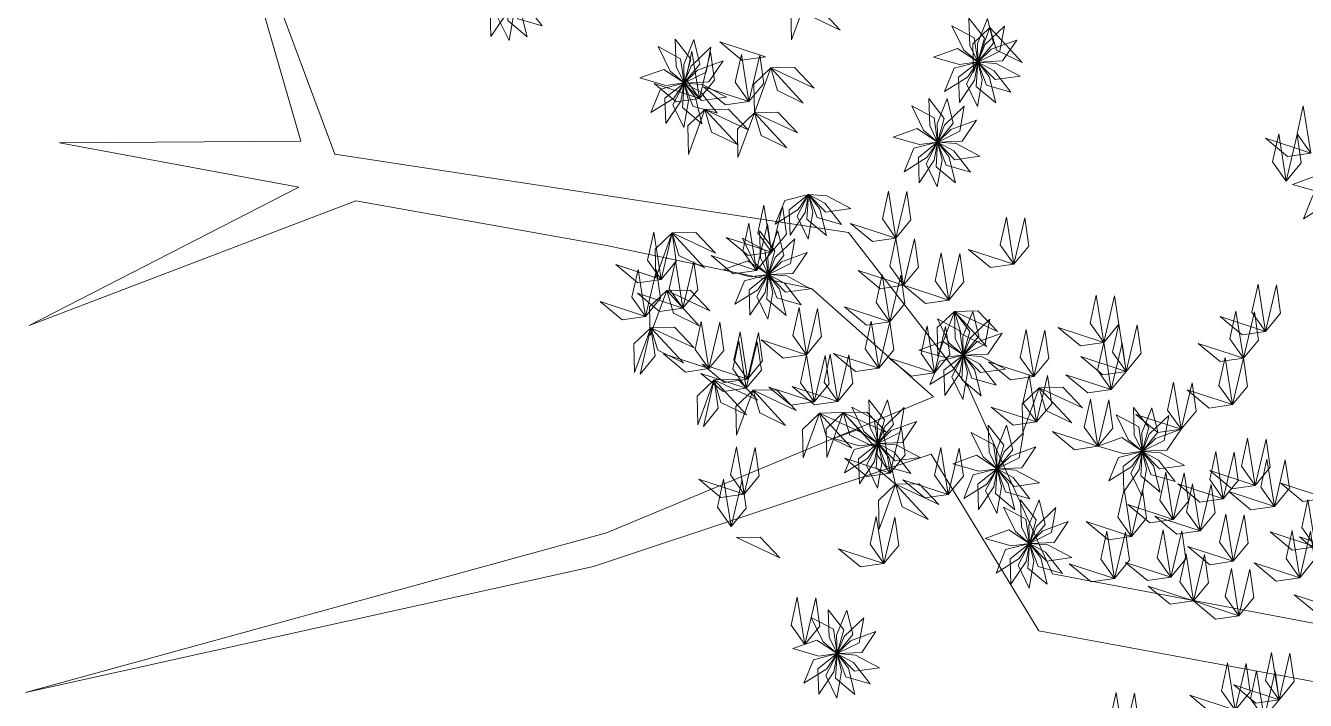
# Model space of a CAD drawing. Header units: millimetres. Extents: x 930 to 6336, y 2219 to 4338.
# Drawn here: x 4183.9 to 4344.7, y 4094.2 to 4179 of the extents above; entities that cross this region are included whole.
import ezdxf

# ---------------------------------------------------------------- set-up
doc = ezdxf.new("R2010")
doc.units = ezdxf.units.MM
doc.layers.add('piante', color=102, linetype='Continuous', lineweight=18)

msp = doc.modelspace()

# ---------------------------------------------------------------- linework, layer by layer
at = {"layer": 'piante', "linetype": 'Continuous', "lineweight": 0}
msp.add_lwpolyline([(4361.59, 4100.85), (4312.9, 4110.06), (4302.32, 4133.58), (4287.25, 4152.96), (4222.72, 4162.82), (4205.82, 4208.24), (4218.45, 4164.44), (4188.14, 4164.24), (4218.22, 4158.67), (4184.32, 4141.3), (4225.36, 4156.94), (4256.88, 4151.32), (4282.63, 4145.94), (4297.94, 4132.32), (4256.84, 4115.25), (4183.87, 4095.15), (4255.22, 4110.98), (4297.65, 4125.12), (4311.17, 4102.92), (4361.29, 4093.65)], dxfattribs=at)
at = {"layer": 'piante', "lineweight": 0}
for points in [[(4242.33, 4177.6), (4244.24, 4180.42), (4244.65, 4182.69), (4242.23, 4180.78), (4242.33, 4177.6)], [(4244.61, 4177.09), (4245.2, 4180.45), (4244.65, 4182.69), (4243.22, 4179.96), (4244.61, 4177.09)], [(4246.89, 4177.56), (4246.07, 4180.87), (4244.65, 4182.69), (4244.46, 4179.61), (4246.89, 4177.56)], [(4248.79, 4178.92), (4246.69, 4181.6), (4244.66, 4182.69), (4245.73, 4179.8), (4248.79, 4178.92)], [(4282.17, 4182.79), (4280.02, 4180.75), (4280.11, 4177.16), (4282.17, 4182.79)], [(4282.17, 4182.79), (4283.01, 4179.95), (4286.24, 4178.39), (4282.17, 4182.79)], [(4302.4, 4179.88), (4302.52, 4176.48), (4303.53, 4174.4), (4304.36, 4177.37), (4302.4, 4179.88)], [(4304.74, 4179.86), (4303.46, 4176.7), (4303.53, 4174.4), (4305.5, 4176.77), (4304.74, 4179.86)], [(4300.27, 4178.95), (4301.76, 4175.89), (4303.52, 4174.4), (4303.07, 4177.45), (4300.27, 4178.95)], [(4305.02, 4178.71), (4302.87, 4176.67), (4302.96, 4173.08), (4305.02, 4178.71)], [(4306.86, 4178.9), (4304.4, 4176.53), (4303.53, 4174.39), (4306.3, 4175.77), (4306.86, 4178.9)], [(4305.02, 4178.71), (4305.86, 4175.87), (4309.09, 4174.31), (4305.02, 4178.71)], [(4263.36, 4176.32), (4264.86, 4173.25), (4266.62, 4171.76), (4266.17, 4174.81), (4263.36, 4176.32)], [(4265.5, 4177.25), (4265.62, 4173.84), (4266.62, 4171.76), (4267.45, 4174.73), (4265.5, 4177.25)], [(4267.83, 4177.23), (4266.56, 4174.07), (4266.63, 4171.76), (4268.59, 4174.14), (4267.83, 4177.23)], [(4269.95, 4176.26), (4267.5, 4173.89), (4266.63, 4171.76), (4269.39, 4173.13), (4269.95, 4176.26)], [(4276.82, 4175.06), (4273.88, 4174.63), (4271.12, 4176.92), (4276.82, 4175.06)], [(4308.4, 4177.15), (4305.2, 4175.99), (4303.53, 4174.39), (4306.62, 4174.52), (4308.4, 4177.15)], [(4268.54, 4169.82), (4266.83, 4172.24), (4267.59, 4175.74), (4268.54, 4169.82)], [(4268.54, 4169.82), (4270.43, 4172.11), (4269.92, 4175.66), (4268.54, 4169.82)], [(4274.76, 4169.42), (4273.04, 4171.84), (4273.81, 4175.35), (4274.76, 4169.42)], [(4274.76, 4169.42), (4276.64, 4171.71), (4276.13, 4175.26), (4274.76, 4169.42)], [(4297.96, 4175.02), (4301.23, 4174.08), (4303.52, 4174.4), (4300.95, 4176.1), (4297.96, 4175.02)], [(4261.05, 4172.39), (4264.33, 4171.45), (4266.61, 4171.76), (4264.05, 4173.47), (4261.05, 4172.39)], [(4271.5, 4174.52), (4268.3, 4173.35), (4266.63, 4171.75), (4269.71, 4171.88), (4271.5, 4174.52)], [(4277.5, 4173.65), (4275.36, 4171.6), (4275.44, 4168.01), (4277.5, 4173.65)], [(4277.5, 4173.65), (4280.47, 4173.72), (4282.94, 4171.12), (4277.5, 4173.65)], [(4277.5, 4173.65), (4278.34, 4170.8), (4281.57, 4169.24), (4277.5, 4173.65)], [(4299.33, 4170.67), (4302.22, 4172.48), (4303.52, 4174.39), (4300.53, 4173.62), (4299.33, 4170.67)], [(4301.2, 4169.29), (4303.11, 4172.11), (4303.52, 4174.39), (4301.1, 4172.47), (4301.2, 4169.29)], [(4303.48, 4168.79), (4304.07, 4172.14), (4303.52, 4174.38), (4302.09, 4171.65), (4303.48, 4168.79)], [(4305.76, 4169.25), (4304.94, 4172.56), (4303.52, 4174.38), (4303.33, 4171.3), (4305.76, 4169.25)], [(4307.66, 4170.61), (4305.56, 4173.29), (4303.53, 4174.38), (4304.6, 4171.49), (4307.66, 4170.61)], [(4308.84, 4172.62), (4305.83, 4174.22), (4303.53, 4174.38), (4305.69, 4172.18), (4308.84, 4172.62)], [(4262.43, 4168.04), (4265.32, 4169.84), (4266.61, 4171.75), (4263.63, 4170.98), (4262.43, 4168.04)], [(4268.54, 4169.82), (4265.61, 4169.4), (4262.84, 4171.68), (4268.54, 4169.82)], [(4264.3, 4166.65), (4266.21, 4169.48), (4266.61, 4171.75), (4264.2, 4169.83), (4264.3, 4166.65)], [(4266.58, 4166.15), (4267.17, 4169.51), (4266.62, 4171.75), (4265.19, 4169.01), (4266.58, 4166.15)], [(4268.86, 4166.62), (4268.03, 4169.92), (4266.62, 4171.74), (4266.43, 4168.67), (4268.86, 4166.62)], [(4270.76, 4167.97), (4268.66, 4170.66), (4266.62, 4171.75), (4267.7, 4168.85), (4270.76, 4167.97)], [(4271.94, 4169.98), (4268.93, 4171.58), (4266.63, 4171.75), (4268.79, 4169.54), (4271.94, 4169.98)], [(4274.76, 4169.42), (4271.82, 4169), (4269.05, 4171.28), (4274.76, 4169.42)], [(4297.35, 4169.82), (4297.47, 4166.41), (4298.47, 4164.34), (4299.3, 4167.31), (4297.35, 4169.82)], [(4299.68, 4169.8), (4298.4, 4166.64), (4298.48, 4164.33), (4300.44, 4166.71), (4299.68, 4169.8)], [(4269.23, 4168.41), (4267.08, 4166.37), (4267.17, 4162.78), (4269.23, 4168.41)], [(4269.23, 4168.41), (4272.19, 4168.48), (4274.67, 4165.88), (4269.23, 4168.41)], [(4269.23, 4168.41), (4270.07, 4165.57), (4273.3, 4164.01), (4269.23, 4168.41)], [(4295.21, 4168.89), (4296.71, 4165.83), (4298.47, 4164.34), (4298.02, 4167.39), (4295.21, 4168.89)], [(4301.8, 4168.83), (4299.35, 4166.47), (4298.48, 4164.33), (4301.24, 4165.7), (4301.8, 4168.83)], [(4345.36, 4162.95), (4343.64, 4165.36), (4344.41, 4168.87), (4345.36, 4162.95)], [(4275.44, 4168.01), (4273.3, 4165.97), (4273.38, 4162.38), (4275.44, 4168.01)], [(4275.44, 4168.01), (4278.4, 4168.08), (4280.88, 4165.49), (4275.44, 4168.01)], [(4275.44, 4168.01), (4276.28, 4165.17), (4279.51, 4163.61), (4275.44, 4168.01)], [(4303.35, 4167.09), (4300.14, 4165.92), (4298.48, 4164.33), (4301.56, 4164.46), (4303.35, 4167.09)], [(4292.9, 4164.96), (4296.18, 4164.02), (4298.46, 4164.33), (4295.89, 4166.04), (4292.9, 4164.96)], [(4342.27, 4159.44), (4340.55, 4161.86), (4341.32, 4165.37), (4342.27, 4159.44)], [(4342.27, 4159.44), (4344.16, 4161.73), (4343.65, 4165.28), (4342.27, 4159.44)], [(4294.27, 4160.61), (4297.16, 4162.42), (4298.46, 4164.33), (4295.47, 4163.56), (4294.27, 4160.61)], [(4296.15, 4159.23), (4298.05, 4162.05), (4298.46, 4164.32), (4296.05, 4162.41), (4296.15, 4159.23)], [(4298.42, 4158.72), (4299.02, 4162.08), (4298.47, 4164.32), (4297.04, 4161.59), (4298.42, 4158.72)], [(4300.71, 4159.19), (4299.88, 4162.5), (4298.47, 4164.32), (4298.28, 4161.24), (4300.71, 4159.19)], [(4302.6, 4160.54), (4300.51, 4163.23), (4298.47, 4164.32), (4299.55, 4161.43), (4302.6, 4160.54)], [(4303.79, 4162.55), (4300.78, 4164.15), (4298.48, 4164.32), (4300.63, 4162.12), (4303.79, 4162.55)], [(4345.36, 4162.95), (4342.43, 4162.52), (4339.66, 4164.81), (4345.36, 4162.95)], [(4343.05, 4159.02), (4346.32, 4158.08), (4348.61, 4158.39), (4346.04, 4160.1), (4343.05, 4159.02)], [(4278.05, 4154.03), (4280.94, 4155.84), (4282.24, 4157.74), (4279.25, 4156.98), (4278.05, 4154.03)], [(4279.93, 4152.65), (4281.83, 4155.47), (4282.24, 4157.74), (4279.82, 4155.83), (4279.93, 4152.65)], [(4282.2, 4152.14), (4282.79, 4155.5), (4282.24, 4157.74), (4280.81, 4155.01), (4282.2, 4152.14)], [(4284.49, 4152.61), (4283.66, 4155.92), (4282.25, 4157.74), (4282.05, 4154.66), (4284.49, 4152.61)], [(4286.38, 4153.96), (4284.28, 4156.65), (4282.25, 4157.74), (4283.33, 4154.85), (4286.38, 4153.96)], [(4287.56, 4155.97), (4284.55, 4157.57), (4282.25, 4157.74), (4284.41, 4155.54), (4287.56, 4155.97)], [(4293.23, 4152.26), (4291.52, 4154.68), (4292.28, 4158.18), (4293.23, 4152.26)], [(4293.23, 4152.26), (4295.12, 4154.54), (4294.61, 4158.1), (4293.23, 4152.26)], [(4344.42, 4154.67), (4347.31, 4156.48), (4348.61, 4158.38), (4345.62, 4157.62), (4344.42, 4154.67)], [(4277.58, 4150.49), (4275.87, 4152.91), (4276.64, 4156.41), (4277.58, 4150.49)], [(4277.58, 4150.49), (4279.47, 4152.78), (4278.96, 4156.33), (4277.58, 4150.49)], [(4275.7, 4148.2), (4273.98, 4150.62), (4274.75, 4154.13), (4275.7, 4148.2)], [(4275.7, 4148.2), (4277.58, 4150.49), (4277.07, 4154.04), (4275.7, 4148.2)], [(4293.23, 4152.26), (4290.3, 4151.84), (4287.53, 4154.12), (4293.23, 4152.26)], [(4308.05, 4148.99), (4306.33, 4151.4), (4307.1, 4154.91), (4308.05, 4148.99)], [(4308.05, 4148.99), (4309.94, 4151.27), (4309.43, 4154.82), (4308.05, 4148.99)], [(4263.74, 4147.08), (4262.02, 4149.5), (4262.79, 4153), (4263.74, 4147.08)], [(4265.12, 4152.92), (4262.97, 4150.87), (4263.05, 4147.29), (4265.12, 4152.92)], [(4263.74, 4147.08), (4265.63, 4149.37), (4265.12, 4152.92), (4263.74, 4147.08)], [(4265.12, 4152.92), (4268.08, 4152.99), (4270.55, 4150.39), (4265.12, 4152.92)], [(4265.12, 4152.92), (4265.95, 4150.07), (4269.18, 4148.51), (4265.12, 4152.92)], [(4277.58, 4150.49), (4274.65, 4150.07), (4271.88, 4152.35), (4277.58, 4150.49)], [(4273.93, 4152.24), (4275.43, 4149.18), (4277.19, 4147.69), (4276.74, 4150.74), (4273.93, 4152.24)], [(4276.07, 4153.18), (4276.19, 4149.77), (4277.19, 4147.69), (4278.02, 4150.66), (4276.07, 4153.18)], [(4278.4, 4153.16), (4277.13, 4150), (4277.2, 4147.69), (4279.16, 4150.07), (4278.4, 4153.16)], [(4280.52, 4152.19), (4278.07, 4149.82), (4277.2, 4147.69), (4279.96, 4149.06), (4280.52, 4152.19)], [(4294.18, 4146.34), (4292.46, 4148.75), (4293.23, 4152.26), (4294.18, 4146.34)], [(4294.18, 4146.34), (4296.07, 4148.62), (4295.56, 4152.17), (4294.18, 4146.34)], [(4282.07, 4150.45), (4278.87, 4149.28), (4277.2, 4147.68), (4280.28, 4147.81), (4282.07, 4150.45)], [(4308.05, 4148.99), (4305.12, 4148.56), (4302.35, 4150.85), (4308.05, 4148.99)], [(4263.74, 4147.08), (4260.81, 4146.66), (4258.04, 4148.94), (4263.74, 4147.08)], [(4266.46, 4143.47), (4264.74, 4145.88), (4265.51, 4149.39), (4266.46, 4143.47)], [(4266.46, 4143.47), (4268.35, 4145.75), (4267.84, 4149.3), (4266.46, 4143.47)], [(4275.7, 4148.2), (4272.76, 4147.78), (4270, 4150.07), (4275.7, 4148.2)], [(4271.62, 4148.31), (4274.9, 4147.38), (4277.18, 4147.69), (4274.62, 4149.4), (4271.62, 4148.31)], [(4299.88, 4144.48), (4298.17, 4146.89), (4298.93, 4150.4), (4299.88, 4144.48)], [(4299.88, 4144.48), (4301.77, 4146.76), (4301.26, 4150.31), (4299.88, 4144.48)], [(4261.77, 4142.42), (4260.05, 4144.84), (4260.82, 4148.34), (4261.77, 4142.42)], [(4261.77, 4142.42), (4263.65, 4144.71), (4263.14, 4148.26), (4261.77, 4142.42)], [(4273, 4143.97), (4275.89, 4145.77), (4277.18, 4147.68), (4274.2, 4146.91), (4273, 4143.97)], [(4274.87, 4142.58), (4276.78, 4145.41), (4277.19, 4147.68), (4274.77, 4145.76), (4274.87, 4142.58)], [(4277.15, 4142.08), (4277.74, 4145.44), (4277.19, 4147.68), (4275.76, 4144.94), (4277.15, 4142.08)], [(4279.43, 4142.54), (4278.61, 4145.85), (4277.19, 4147.67), (4277, 4144.6), (4279.43, 4142.54)], [(4281.33, 4143.9), (4279.23, 4146.59), (4277.2, 4147.68), (4278.27, 4144.78), (4281.33, 4143.9)], [(4282.51, 4145.91), (4279.5, 4147.51), (4277.2, 4147.68), (4279.36, 4145.47), (4282.51, 4145.91)], [(4294.18, 4146.34), (4291.25, 4145.91), (4288.48, 4148.2), (4294.18, 4146.34)], [(4292.46, 4141.76), (4290.74, 4144.17), (4291.51, 4147.68), (4292.46, 4141.76)], [(4292.46, 4141.76), (4294.34, 4144.04), (4293.83, 4147.6), (4292.46, 4141.76)], [(4264.43, 4145.67), (4262.28, 4143.62), (4262.36, 4140.04), (4264.43, 4145.67)], [(4264.43, 4145.67), (4267.39, 4145.74), (4269.86, 4143.14), (4264.43, 4145.67)], [(4264.43, 4145.67), (4265.26, 4142.83), (4268.49, 4141.26), (4264.43, 4145.67)], [(4299.88, 4144.48), (4296.95, 4144.05), (4294.18, 4146.34), (4299.88, 4144.48)], [(4339.68, 4140.54), (4337.96, 4142.96), (4338.73, 4146.46), (4339.68, 4140.54)], [(4339.68, 4140.54), (4341.56, 4142.83), (4341.05, 4146.38), (4339.68, 4140.54)], [(4261.77, 4142.42), (4258.83, 4142), (4256.06, 4144.28), (4261.77, 4142.42)], [(4266.46, 4143.47), (4263.53, 4143.04), (4260.76, 4145.33), (4266.46, 4143.47)], [(4319.33, 4139.16), (4317.62, 4141.58), (4318.39, 4145.08), (4319.33, 4139.16)], [(4319.33, 4139.16), (4321.22, 4141.45), (4320.71, 4145), (4319.33, 4139.16)], [(4282, 4137.6), (4280.29, 4140.02), (4281.05, 4143.53), (4282, 4137.6)], [(4282, 4137.6), (4283.89, 4139.89), (4283.38, 4143.44), (4282, 4137.6)], [(4292.46, 4141.76), (4289.52, 4141.33), (4286.75, 4143.62), (4292.46, 4141.76)], [(4300.57, 4143.06), (4298.42, 4141.02), (4298.51, 4137.43), (4300.57, 4143.06)], [(4300.57, 4143.06), (4303.53, 4143.14), (4306.01, 4140.54), (4300.57, 4143.06)], [(4300.57, 4143.06), (4300.69, 4139.66), (4301.69, 4137.58), (4302.52, 4140.55), (4300.57, 4143.06)], [(4300.57, 4143.06), (4301.41, 4140.22), (4304.64, 4138.66), (4300.57, 4143.06)], [(4302.9, 4143.05), (4301.62, 4139.89), (4301.69, 4137.58), (4303.66, 4139.96), (4302.9, 4143.05)], [(4339.68, 4140.54), (4336.74, 4140.12), (4333.98, 4142.4), (4339.68, 4140.54)], [(4336.9, 4137.18), (4335.18, 4139.59), (4335.95, 4143.1), (4336.9, 4137.18)], [(4336.9, 4137.18), (4338.79, 4139.46), (4338.27, 4143.01), (4336.9, 4137.18)], [(4262.45, 4141.01), (4260.31, 4138.97), (4260.39, 4135.38), (4262.45, 4141.01)], [(4261.08, 4135.17), (4262.96, 4137.46), (4262.45, 4141.01), (4261.08, 4135.17)], [(4262.45, 4141.01), (4265.42, 4141.08), (4267.89, 4138.48), (4262.45, 4141.01)], [(4262.45, 4141.01), (4263.29, 4138.17), (4266.52, 4136.6), (4262.45, 4141.01)], [(4269.72, 4135.86), (4268, 4138.28), (4268.77, 4141.78), (4269.72, 4135.86)], [(4269.72, 4135.86), (4271.6, 4138.15), (4271.09, 4141.7), (4269.72, 4135.86)], [(4291.08, 4135.92), (4289.36, 4138.34), (4290.13, 4141.84), (4291.08, 4135.92)], [(4291.08, 4135.92), (4292.97, 4138.21), (4292.46, 4141.76), (4291.08, 4135.92)], [(4298.09, 4135.33), (4296.38, 4137.75), (4297.14, 4141.25), (4298.09, 4135.33)], [(4298.09, 4135.33), (4299.98, 4137.62), (4299.47, 4141.17), (4298.09, 4135.33)], [(4298.43, 4142.13), (4299.93, 4139.07), (4301.69, 4137.58), (4301.24, 4140.63), (4298.43, 4142.13)], [(4305.02, 4142.08), (4302.57, 4139.71), (4301.7, 4137.58), (4304.46, 4138.95), (4305.02, 4142.08)], [(4310.56, 4134.86), (4308.84, 4137.28), (4309.61, 4140.79), (4310.56, 4134.86)], [(4319.33, 4139.16), (4316.4, 4138.74), (4313.63, 4141.02), (4319.33, 4139.16)], [(4322.17, 4135.52), (4320.45, 4137.94), (4321.22, 4141.45), (4322.17, 4135.52)], [(4322.17, 4135.52), (4324.06, 4137.81), (4323.54, 4141.36), (4322.17, 4135.52)], [(4274.43, 4133.4), (4272.72, 4135.82), (4273.49, 4139.32), (4274.43, 4133.4)], [(4274.59, 4134.55), (4272.87, 4136.97), (4273.64, 4140.47), (4274.59, 4134.55)], [(4274.43, 4133.4), (4276.32, 4135.68), (4275.81, 4139.24), (4274.43, 4133.4)], [(4274.59, 4134.55), (4276.48, 4136.84), (4275.97, 4140.39), (4274.59, 4134.55)], [(4282, 4137.6), (4279.07, 4137.18), (4276.3, 4139.47), (4282, 4137.6)], [(4296.12, 4138.2), (4299.4, 4137.27), (4301.68, 4137.58), (4299.11, 4139.29), (4296.12, 4138.2)], [(4306.57, 4140.34), (4303.36, 4139.17), (4301.7, 4137.57), (4304.78, 4137.7), (4306.57, 4140.34)], [(4310.56, 4134.86), (4312.44, 4137.15), (4311.93, 4140.7), (4310.56, 4134.86)], [(4269.72, 4135.86), (4266.78, 4135.44), (4264.02, 4137.72), (4269.72, 4135.86)], [(4282.95, 4131.68), (4281.23, 4134.1), (4282, 4137.6), (4282.95, 4131.68)], [(4285.91, 4131.75), (4284.2, 4134.17), (4284.97, 4137.68), (4285.91, 4131.75)], [(4291.08, 4135.92), (4288.15, 4135.5), (4285.38, 4137.78), (4291.08, 4135.92)], [(4285.91, 4131.75), (4287.8, 4134.04), (4287.29, 4137.59), (4285.91, 4131.75)], [(4297.49, 4133.86), (4300.38, 4135.66), (4301.68, 4137.57), (4298.69, 4136.8), (4297.49, 4133.86)], [(4320.28, 4133.24), (4318.57, 4135.66), (4319.33, 4139.16), (4320.28, 4133.24)], [(4320.28, 4133.24), (4322.17, 4135.52), (4321.66, 4139.08), (4320.28, 4133.24)], [(4336.9, 4137.18), (4333.96, 4136.75), (4331.2, 4139.04), (4336.9, 4137.18)], [(4274.59, 4134.55), (4271.66, 4134.13), (4268.89, 4136.41), (4274.59, 4134.55)], [(4282.95, 4131.68), (4284.84, 4133.97), (4284.33, 4137.52), (4282.95, 4131.68)], [(4298.09, 4135.33), (4295.16, 4134.91), (4292.39, 4137.19), (4298.09, 4135.33)], [(4299.37, 4132.47), (4301.27, 4135.3), (4301.68, 4137.57), (4299.26, 4135.65), (4299.37, 4132.47)], [(4301.64, 4131.97), (4302.23, 4135.33), (4301.68, 4137.57), (4300.26, 4134.83), (4301.64, 4131.97)], [(4303.93, 4132.43), (4303.1, 4135.74), (4301.69, 4137.56), (4301.49, 4134.49), (4303.93, 4132.43)], [(4307, 4135.8), (4304, 4137.4), (4301.69, 4137.57), (4303.85, 4135.36), (4307, 4135.8)], [(4305.82, 4133.79), (4303.72, 4136.47), (4301.69, 4137.56), (4302.77, 4134.67), (4305.82, 4133.79)], [(4310.56, 4134.86), (4307.62, 4134.44), (4304.85, 4136.72), (4310.56, 4134.86)], [(4322.17, 4135.52), (4319.24, 4135.1), (4316.47, 4137.39), (4322.17, 4135.52)], [(4335.52, 4131.34), (4333.81, 4133.75), (4334.58, 4137.26), (4335.52, 4131.34)], [(4335.52, 4131.34), (4337.41, 4133.62), (4336.9, 4137.18), (4335.52, 4131.34)], [(4270.4, 4134.45), (4268.26, 4132.4), (4268.34, 4128.82), (4270.4, 4134.45)], [(4274.43, 4133.4), (4271.5, 4132.98), (4268.73, 4135.26), (4274.43, 4133.4)], [(4269.03, 4128.61), (4270.91, 4130.9), (4270.4, 4134.45), (4269.03, 4128.61)], [(4270.4, 4134.45), (4273.37, 4134.52), (4275.84, 4131.92), (4270.4, 4134.45)], [(4270.4, 4134.45), (4271.24, 4131.61), (4274.47, 4130.04), (4270.4, 4134.45)], [(4310.91, 4129.16), (4309.19, 4131.58), (4309.96, 4135.09), (4310.91, 4129.16)], [(4310.91, 4129.16), (4312.8, 4131.45), (4312.28, 4135), (4310.91, 4129.16)], [(4320.28, 4133.24), (4317.35, 4132.82), (4314.58, 4135.1), (4320.28, 4133.24)], [(4275.28, 4133.14), (4273.13, 4131.09), (4273.21, 4127.51), (4275.28, 4133.14)], [(4275.28, 4133.14), (4278.24, 4133.21), (4280.71, 4130.61), (4275.28, 4133.14)], [(4275.28, 4133.14), (4276.11, 4130.3), (4279.35, 4128.73), (4275.28, 4133.14)], [(4282.95, 4131.68), (4280.02, 4131.26), (4277.25, 4133.54), (4282.95, 4131.68)], [(4285.91, 4131.75), (4282.98, 4131.33), (4280.21, 4133.61), (4285.91, 4131.75)], [(4311.24, 4133.45), (4309.1, 4131.41), (4309.18, 4127.82), (4311.24, 4133.45)], [(4311.24, 4133.45), (4314.2, 4133.52), (4316.68, 4130.93), (4311.24, 4133.45)], [(4311.24, 4133.45), (4312.08, 4130.61), (4315.31, 4129.05), (4311.24, 4133.45)], [(4329.06, 4128.24), (4327.34, 4130.66), (4328.11, 4134.16), (4329.06, 4128.24)], [(4329.06, 4128.24), (4330.95, 4130.53), (4330.43, 4134.08), (4329.06, 4128.24)], [(4335.52, 4131.34), (4332.59, 4130.91), (4329.82, 4133.2), (4335.52, 4131.34)], [(4289.83, 4131.96), (4289.95, 4128.55), (4290.95, 4126.48), (4291.78, 4129.45), (4289.83, 4131.96)], [(4292.16, 4131.94), (4290.89, 4128.78), (4290.96, 4126.48), (4292.92, 4128.85), (4292.16, 4131.94)], [(4318.61, 4126.11), (4316.9, 4128.52), (4317.66, 4132.03), (4318.61, 4126.11)], [(4318.61, 4126.11), (4320.5, 4128.39), (4319.99, 4131.95), (4318.61, 4126.11)], [(4283.64, 4130.27), (4281.49, 4128.23), (4281.57, 4124.64), (4283.64, 4130.27)], [(4283.64, 4130.27), (4286.6, 4130.34), (4289.07, 4127.75), (4283.64, 4130.27)], [(4283.64, 4130.27), (4284.47, 4127.43), (4287.7, 4125.87), (4283.64, 4130.27)], [(4286.6, 4130.34), (4284.45, 4128.3), (4284.54, 4124.71), (4286.6, 4130.34)], [(4286.6, 4130.34), (4289.56, 4130.41), (4292.04, 4127.82), (4286.6, 4130.34)], [(4286.6, 4130.34), (4287.44, 4127.5), (4290.67, 4125.94), (4286.6, 4130.34)], [(4287.7, 4131.03), (4289.19, 4127.97), (4290.95, 4126.48), (4290.5, 4129.53), (4287.7, 4131.03)], [(4294.28, 4130.98), (4291.83, 4128.61), (4290.96, 4126.47), (4293.72, 4127.84), (4294.28, 4130.98)], [(4310.91, 4129.16), (4307.97, 4128.74), (4305.21, 4131.02), (4310.91, 4129.16)], [(4320.92, 4130.04), (4322.42, 4126.97), (4324.18, 4125.49), (4323.73, 4128.54), (4320.92, 4130.04)], [(4323.06, 4130.97), (4323.18, 4127.56), (4324.18, 4125.49), (4325.01, 4128.46), (4323.06, 4130.97)], [(4329.06, 4128.24), (4326.12, 4127.82), (4323.36, 4130.1), (4329.06, 4128.24)], [(4325.39, 4130.95), (4324.12, 4127.79), (4324.19, 4125.48), (4326.15, 4127.86), (4325.39, 4130.95)], [(4327.51, 4129.98), (4325.06, 4127.62), (4324.19, 4125.48), (4326.95, 4126.85), (4327.51, 4129.98)], [(4285.38, 4127.1), (4288.66, 4126.16), (4290.95, 4126.47), (4288.38, 4128.18), (4285.38, 4127.1)], [(4292.51, 4122.74), (4290.79, 4125.16), (4291.56, 4128.66), (4292.51, 4122.74)], [(4295.83, 4129.23), (4292.63, 4128.07), (4290.96, 4126.47), (4294.04, 4126.6), (4295.83, 4129.23)], [(4292.51, 4122.74), (4294.39, 4125.03), (4293.88, 4128.58), (4292.51, 4122.74)], [(4304.81, 4128.76), (4304.93, 4125.36), (4305.94, 4123.28), (4306.77, 4126.25), (4304.81, 4128.76)], [(4307.14, 4128.74), (4305.87, 4125.58), (4305.94, 4123.28), (4307.91, 4125.66), (4307.14, 4128.74)], [(4318.61, 4126.11), (4315.68, 4125.68), (4312.91, 4127.97), (4318.61, 4126.11)], [(4329.06, 4128.24), (4325.86, 4127.07), (4324.19, 4125.48), (4327.27, 4125.61), (4329.06, 4128.24)], [(4286.76, 4122.75), (4289.65, 4124.56), (4290.94, 4126.47), (4287.96, 4125.7), (4286.76, 4122.75)], [(4288.63, 4121.37), (4290.54, 4124.19), (4290.95, 4126.46), (4288.53, 4124.55), (4288.63, 4121.37)], [(4290.91, 4120.86), (4291.5, 4124.22), (4290.95, 4126.46), (4289.52, 4123.73), (4290.91, 4120.86)], [(4293.19, 4121.33), (4292.37, 4124.64), (4290.95, 4126.46), (4290.76, 4123.38), (4293.19, 4121.33)], [(4295.09, 4122.68), (4292.99, 4125.37), (4290.96, 4126.46), (4292.03, 4123.57), (4295.09, 4122.68)], [(4296.27, 4124.69), (4293.26, 4126.29), (4290.96, 4126.46), (4293.12, 4124.26), (4296.27, 4124.69)], [(4302.68, 4127.83), (4304.17, 4124.77), (4305.93, 4123.28), (4305.48, 4126.33), (4302.68, 4127.83)], [(4309.27, 4127.78), (4306.81, 4125.41), (4305.94, 4123.28), (4308.71, 4124.65), (4309.27, 4127.78)], [(4318.61, 4126.11), (4321.89, 4125.17), (4324.17, 4125.48), (4321.61, 4127.19), (4318.61, 4126.11)], [(4338.36, 4121.18), (4336.64, 4123.6), (4337.41, 4127.11), (4338.36, 4121.18)], [(4338.36, 4121.18), (4340.25, 4123.47), (4339.73, 4127.02), (4338.36, 4121.18)], [(4274.15, 4120.1), (4272.43, 4122.52), (4273.2, 4126.02), (4274.15, 4120.1)], [(4274.15, 4120.1), (4276.04, 4122.39), (4275.53, 4125.94), (4274.15, 4120.1)], [(4299.81, 4120.05), (4298.09, 4122.47), (4298.86, 4125.97), (4299.81, 4120.05)], [(4299.81, 4120.05), (4301.7, 4122.34), (4301.19, 4125.89), (4299.81, 4120.05)], [(4300.37, 4123.9), (4303.64, 4122.96), (4305.93, 4123.28), (4303.36, 4124.98), (4300.37, 4123.9)], [(4310.81, 4126.03), (4307.61, 4124.87), (4305.94, 4123.27), (4309.03, 4123.4), (4310.81, 4126.03)], [(4319.99, 4121.76), (4322.88, 4123.57), (4324.17, 4125.47), (4321.19, 4124.71), (4319.99, 4121.76)], [(4321.86, 4120.38), (4323.77, 4123.2), (4324.18, 4125.47), (4321.76, 4123.56), (4321.86, 4120.38)], [(4324.14, 4119.87), (4324.73, 4123.23), (4324.18, 4125.47), (4322.75, 4122.74), (4324.14, 4119.87)], [(4326.42, 4120.34), (4325.6, 4123.65), (4324.18, 4125.47), (4323.99, 4122.39), (4326.42, 4120.34)], [(4328.32, 4121.69), (4326.22, 4124.38), (4324.19, 4125.47), (4325.26, 4122.58), (4328.32, 4121.69)], [(4329.5, 4123.7), (4326.49, 4125.3), (4324.19, 4125.47), (4326.35, 4123.27), (4329.5, 4123.7)], [(4334.36, 4119.52), (4332.65, 4121.94), (4333.41, 4125.45), (4334.36, 4119.52)], [(4334.36, 4119.52), (4336.25, 4121.81), (4335.74, 4125.36), (4334.36, 4119.52)], [(4292.51, 4122.74), (4289.57, 4122.32), (4286.8, 4124.6), (4292.51, 4122.74)], [(4301.74, 4119.56), (4304.63, 4121.36), (4305.93, 4123.27), (4302.94, 4122.5), (4301.74, 4119.56)], [(4303.61, 4118.17), (4305.52, 4121), (4305.93, 4123.27), (4303.51, 4121.35), (4303.61, 4118.17)], [(4305.89, 4117.67), (4306.48, 4121.02), (4305.93, 4123.26), (4304.5, 4120.53), (4305.89, 4117.67)], [(4308.17, 4118.13), (4307.35, 4121.44), (4305.93, 4123.26), (4305.74, 4120.18), (4308.17, 4118.13)], [(4311.25, 4121.5), (4308.24, 4123.1), (4305.94, 4123.27), (4308.1, 4121.06), (4311.25, 4121.5)], [(4310.07, 4119.49), (4307.97, 4122.17), (4305.94, 4123.26), (4307.01, 4120.37), (4310.07, 4119.49)], [(4340.78, 4118.56), (4339.06, 4120.98), (4339.83, 4124.48), (4340.78, 4118.56)], [(4340.78, 4118.56), (4342.66, 4120.85), (4342.15, 4124.4), (4340.78, 4118.56)], [(4274.15, 4120.1), (4271.22, 4119.68), (4268.45, 4121.96), (4274.15, 4120.1)], [(4272.52, 4116.04), (4270.8, 4118.45), (4271.57, 4121.96), (4272.52, 4116.04)], [(4272.52, 4116.04), (4274.41, 4118.32), (4273.9, 4121.87), (4272.52, 4116.04)], [(4299.81, 4120.05), (4296.88, 4119.63), (4294.11, 4121.91), (4299.81, 4120.05)], [(4328.08, 4116.92), (4326.37, 4119.33), (4327.13, 4122.84), (4328.08, 4116.92)], [(4328.08, 4116.92), (4329.97, 4119.2), (4329.46, 4122.75), (4328.08, 4116.92)], [(4338.36, 4121.18), (4335.42, 4120.76), (4332.66, 4123.05), (4338.36, 4121.18)], [(4293.19, 4121.33), (4291.04, 4119.29), (4291.13, 4115.7), (4293.19, 4121.33)], [(4293.19, 4121.33), (4296.15, 4121.4), (4298.63, 4118.8), (4293.19, 4121.33)], [(4293.19, 4121.33), (4294.03, 4118.49), (4297.26, 4116.92), (4293.19, 4121.33)], [(4322.84, 4114.78), (4321.13, 4117.19), (4321.9, 4120.7), (4322.84, 4114.78)], [(4322.84, 4114.78), (4324.73, 4117.06), (4324.22, 4120.62), (4322.84, 4114.78)], [(4334.36, 4119.52), (4331.43, 4119.1), (4328.66, 4121.39), (4334.36, 4119.52)], [(4331.46, 4115.47), (4329.75, 4117.89), (4330.51, 4121.4), (4331.46, 4115.47)], [(4331.46, 4115.47), (4333.35, 4117.76), (4332.84, 4121.31), (4331.46, 4115.47)], [(4340.78, 4118.56), (4337.84, 4118.14), (4335.07, 4120.42), (4340.78, 4118.56)], [(4347.28, 4119.6), (4344.34, 4119.18), (4341.57, 4121.46), (4347.28, 4119.6)], [(4306.75, 4118.46), (4308.24, 4115.39), (4310, 4113.91), (4309.55, 4116.96), (4306.75, 4118.46)], [(4308.88, 4119.39), (4309, 4115.98), (4310, 4113.91), (4310.83, 4116.88), (4308.88, 4119.39)], [(4311.21, 4119.37), (4309.94, 4116.21), (4310.01, 4113.9), (4311.97, 4116.28), (4311.21, 4119.37)], [(4313.33, 4118.4), (4310.88, 4116.04), (4310.01, 4113.9), (4312.77, 4115.27), (4313.33, 4118.4)], [(4328.08, 4116.92), (4325.15, 4116.49), (4322.38, 4118.78), (4328.08, 4116.92)], [(4345.94, 4113.48), (4344.22, 4115.9), (4344.99, 4119.41), (4345.94, 4113.48)], [(4291.71, 4111.37), (4289.99, 4113.79), (4290.76, 4117.29), (4291.71, 4111.37)], [(4291.71, 4111.37), (4293.59, 4113.66), (4293.08, 4117.21), (4291.71, 4111.37)], [(4331.46, 4115.47), (4328.53, 4115.05), (4325.76, 4117.33), (4331.46, 4115.47)], [(4335.61, 4111.65), (4333.89, 4114.06), (4334.66, 4117.57), (4335.61, 4111.65)], [(4335.61, 4111.65), (4337.5, 4113.93), (4336.98, 4117.49), (4335.61, 4111.65)], [(4304.43, 4114.53), (4307.71, 4113.59), (4310, 4113.9), (4307.43, 4115.61), (4304.43, 4114.53)], [(4314.88, 4116.66), (4311.68, 4115.49), (4310.01, 4113.9), (4313.09, 4114.03), (4314.88, 4116.66)], [(4322.84, 4114.78), (4319.91, 4114.35), (4317.14, 4116.64), (4322.84, 4114.78)], [(4320.69, 4109.49), (4318.97, 4111.91), (4319.74, 4115.42), (4320.69, 4109.49)], [(4320.69, 4109.49), (4322.57, 4111.78), (4322.06, 4115.33), (4320.69, 4109.49)], [(4327.76, 4109.66), (4326.05, 4112.08), (4326.82, 4115.59), (4327.76, 4109.66)], [(4327.76, 4109.66), (4326.05, 4112.08), (4326.82, 4115.59), (4327.76, 4109.66)], [(4327.76, 4109.66), (4329.65, 4111.95), (4329.14, 4115.5), (4327.76, 4109.66)], [(4327.76, 4109.66), (4329.65, 4111.95), (4329.14, 4115.5), (4327.76, 4109.66)], [(4345.94, 4113.48), (4343.01, 4113.06), (4340.24, 4115.35), (4345.94, 4113.48)], [(4343.96, 4109.59), (4342.24, 4112), (4343.01, 4115.51), (4343.96, 4109.59)], [(4343.96, 4109.59), (4345.84, 4111.87), (4345.33, 4115.43), (4343.96, 4109.59)], [(4273.21, 4114.63), (4276.17, 4114.7), (4278.64, 4112.1), (4273.21, 4114.63)], [(4305.81, 4110.18), (4308.7, 4111.99), (4309.99, 4113.89), (4307.01, 4113.13), (4305.81, 4110.18)], [(4307.68, 4108.8), (4309.59, 4111.62), (4310, 4113.89), (4307.58, 4111.98), (4307.68, 4108.8)], [(4309.96, 4108.29), (4310.55, 4111.65), (4310, 4113.89), (4308.57, 4111.16), (4309.96, 4108.29)], [(4312.24, 4108.76), (4311.42, 4112.07), (4310, 4113.89), (4309.81, 4110.81), (4312.24, 4108.76)], [(4314.14, 4110.11), (4312.04, 4112.8), (4310.01, 4113.89), (4311.08, 4111), (4314.14, 4110.11)], [(4315.32, 4112.12), (4312.31, 4113.72), (4310.01, 4113.89), (4312.17, 4111.69), (4315.32, 4112.12)], [(4335.61, 4111.65), (4332.67, 4111.22), (4329.91, 4113.51), (4335.61, 4111.65)], [(4349.64, 4112.85), (4346.71, 4112.42), (4343.94, 4114.71), (4349.64, 4112.85)], [(4291.71, 4111.37), (4288.77, 4110.95), (4286, 4113.23), (4291.71, 4111.37)], [(4330.63, 4106.67), (4328.91, 4109.09), (4329.68, 4112.6), (4330.63, 4106.67)], [(4330.63, 4106.67), (4332.51, 4108.96), (4332, 4112.51), (4330.63, 4106.67)], [(4320.69, 4109.49), (4317.75, 4109.07), (4314.98, 4111.35), (4320.69, 4109.49)], [(4327.76, 4109.66), (4324.83, 4109.24), (4322.06, 4111.52), (4327.76, 4109.66)], [(4327.76, 4109.66), (4324.83, 4109.24), (4322.06, 4111.52), (4327.76, 4109.66)], [(4336.33, 4104.81), (4334.61, 4107.23), (4335.38, 4110.73), (4336.33, 4104.81)], [(4336.33, 4104.81), (4338.21, 4107.1), (4337.7, 4110.65), (4336.33, 4104.81)], [(4343.96, 4109.59), (4341.02, 4109.16), (4338.25, 4111.45), (4343.96, 4109.59)], [(4281.77, 4101.22), (4280.06, 4103.64), (4280.83, 4107.15), (4281.77, 4101.22)], [(4281.77, 4101.22), (4283.66, 4103.51), (4283.15, 4107.06), (4281.77, 4101.22)], [(4330.63, 4106.67), (4327.69, 4106.25), (4324.92, 4108.53), (4330.63, 4106.67)], [(4348.95, 4105.6), (4346.02, 4105.18), (4343.25, 4107.46), (4348.95, 4105.6)], [(4284.73, 4105.54), (4284.85, 4102.14), (4285.85, 4100.06), (4286.68, 4103.03), (4284.73, 4105.54)], [(4287.06, 4105.53), (4285.78, 4102.37), (4285.85, 4100.06), (4287.82, 4102.44), (4287.06, 4105.53)], [(4336.33, 4104.81), (4333.39, 4104.39), (4330.63, 4106.67), (4336.33, 4104.81)], [(4282.59, 4104.61), (4284.08, 4101.55), (4285.85, 4100.06), (4285.39, 4103.11), (4282.59, 4104.61)], [(4289.18, 4104.56), (4286.73, 4102.19), (4285.85, 4100.06), (4288.62, 4101.43), (4289.18, 4104.56)], [(4290.72, 4102.82), (4287.52, 4101.65), (4285.86, 4100.05), (4288.94, 4100.18), (4290.72, 4102.82)], [(4280.28, 4100.68), (4283.55, 4099.74), (4285.84, 4100.06), (4283.27, 4101.76), (4280.28, 4100.68)], [(4281.65, 4096.34), (4284.54, 4098.14), (4285.84, 4100.05), (4282.85, 4099.28), (4281.65, 4096.34)], [(4283.53, 4094.95), (4285.43, 4097.78), (4285.84, 4100.05), (4283.42, 4098.13), (4283.53, 4094.95)], [(4285.8, 4094.45), (4286.39, 4097.8), (4285.84, 4100.04), (4284.41, 4097.31), (4285.8, 4094.45)], [(4288.08, 4094.91), (4287.26, 4098.22), (4285.85, 4100.04), (4285.65, 4096.97), (4288.08, 4094.91)], [(4291.16, 4098.28), (4288.15, 4099.88), (4285.85, 4100.05), (4288.01, 4097.84), (4291.16, 4098.28)], [(4289.98, 4096.27), (4287.88, 4098.95), (4285.85, 4100.04), (4286.92, 4097.15), (4289.98, 4096.27)], [(4341.37, 4094.26), (4339.65, 4096.68), (4340.42, 4100.18), (4341.37, 4094.26)], [(4341.37, 4094.26), (4343.25, 4096.55), (4342.74, 4100.1), (4341.37, 4094.26)], [(4335.86, 4092.96), (4334.15, 4095.38), (4334.91, 4098.88), (4335.86, 4092.96)], [(4335.86, 4092.96), (4337.75, 4095.25), (4337.24, 4098.8), (4335.86, 4092.96)], [(4339.48, 4091.97), (4337.76, 4094.39), (4338.53, 4097.9), (4339.48, 4091.97)], [(4339.48, 4091.97), (4341.37, 4094.26), (4340.86, 4097.81), (4339.48, 4091.97)], [(4341.37, 4094.26), (4338.43, 4093.84), (4335.67, 4096.12), (4341.37, 4094.26)], [(4321.83, 4089.23), (4320.12, 4091.65), (4320.88, 4095.16), (4321.83, 4089.23)], [(4321.83, 4089.23), (4323.72, 4091.52), (4323.21, 4095.07), (4321.83, 4089.23)], [(4335.86, 4092.96), (4332.93, 4092.54), (4330.16, 4094.82), (4335.86, 4092.96)]]:
    msp.add_lwpolyline(points, dxfattribs=at)

doc.saveas('drawing.dxf')
